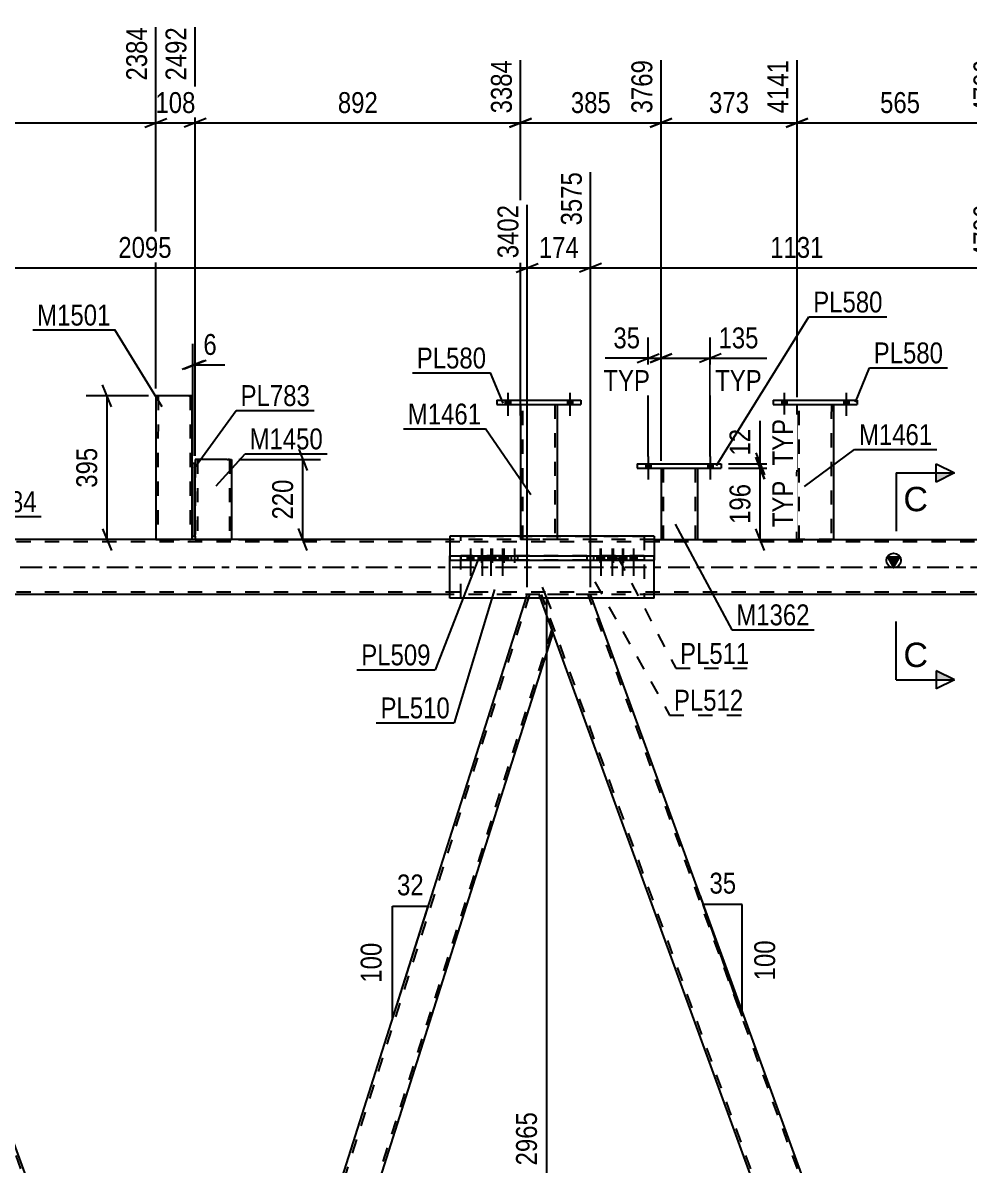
# Model space of a CAD drawing. Header units: millimetres. Extents: x 0 to 841, y 0 to 594.
# Drawn here: x 208.6 to 338.3, y 277 to 433.6 of the extents above; entities that cross this region are included whole.
import ezdxf

# ---------------------------------------------------------------- set-up
doc = ezdxf.new("R2010")
doc.units = ezdxf.units.MM
doc.linetypes.add('DXK_LINE_DOT2', pattern=[3.9198, 1.9599, -1.9599])
doc.linetypes.add('DXK_LINE_DOT3', pattern=[5.9187, 2.979, -0.9799, 0.9799, -0.9799])
doc.styles.add('Arial', font='arial.ttf', dxfattribs={"height": 0.2})
doc.styles.add('Arial Narrow', font='ARIALN.TTF', dxfattribs={"height": 0.2})

# ---------------------------------------------------------------- blocks, each defined once
blk = doc.blocks.new('Part-570386953-3710 - 3692')
at = {"color": 2, "linetype": 'Continuous'}
for p, q in [((231.88, 363.29), (231.88, 373.29)), ((231.88, 373.29), (232.18, 373.29)), ((232.18, 363.29), (232.18, 373.29)), ((231.88, 363.29), (232.18, 363.29))]:
    blk.add_line(p, q, dxfattribs=at)
blk = doc.blocks.new('Bolt-570386953-3694 - 3692')
at = {"linetype": 'Continuous'}
for points in [[(312.57, 381.31), (313.27, 381.31), (313.27, 381.91), (312.57, 381.91)], [(312.57, 381.31), (313.27, 381.31), (313.27, 381.91), (312.57, 381.91)], [(321.07, 381.31), (321.77, 381.31), (321.77, 381.91), (321.07, 381.91)], [(321.07, 381.31), (321.77, 381.31), (321.77, 381.91), (321.07, 381.91)]]:
    blk.add_hatch(color=1, dxfattribs=at).paths.add_polyline_path(points)
at = {"color": 1, "linetype": 'Continuous'}
for p, q in [((312.92, 382.91), (312.92, 379.76)), ((312.92, 382.91), (312.92, 379.76)), ((321.42, 382.91), (321.42, 379.76)), ((321.42, 382.91), (321.42, 379.76)), ((312.57, 381.91), (312.57, 381.31)), ((312.57, 381.91), (312.57, 381.31)), ((313.27, 381.91), (313.27, 381.31)), ((313.27, 381.91), (313.27, 381.31)), ((321.07, 381.91), (321.07, 381.31)), ((321.07, 381.91), (321.07, 381.31)), ((321.77, 381.91), (321.77, 381.31)), ((321.77, 381.91), (321.77, 381.31))]:
    blk.add_line(p, q, dxfattribs=at)
blk = doc.blocks.new('Part-570386953-3736 - 3692')
at = {"color": 2, "linetype": 'Continuous'}
for p, q in [((273.54, 381.93), (273.54, 381.33)), ((273.54, 381.93), (285.04, 381.92)), ((273.54, 381.33), (285.04, 381.32)), ((285.04, 381.92), (285.04, 381.32))]:
    blk.add_line(p, q, dxfattribs=at)
blk = doc.blocks.new('Bolt-570386953-3737 - 3692')
at = {"linetype": 'Continuous'}
for points in [[(274.69, 381.32), (275.39, 381.32), (275.39, 381.92), (274.69, 381.92)], [(274.69, 381.32), (275.39, 381.32), (275.39, 381.92), (274.69, 381.92)], [(283.19, 381.32), (283.89, 381.32), (283.89, 381.92), (283.19, 381.92)], [(283.19, 381.32), (283.89, 381.32), (283.89, 381.92), (283.19, 381.92)]]:
    blk.add_hatch(color=1, dxfattribs=at).paths.add_polyline_path(points)
at = {"color": 1, "linetype": 'Continuous'}
for p, q in [((275.04, 382.92), (275.04, 379.77)), ((275.04, 382.92), (275.04, 379.77)), ((283.54, 382.92), (283.54, 379.77)), ((283.54, 382.92), (283.54, 379.77)), ((274.69, 381.92), (274.69, 381.32)), ((274.69, 381.92), (274.69, 381.32)), ((275.39, 381.92), (275.39, 381.32)), ((275.39, 381.92), (275.39, 381.32)), ((283.19, 381.92), (283.19, 381.32)), ((283.19, 381.92), (283.19, 381.32)), ((283.89, 381.92), (283.89, 381.32)), ((283.89, 381.92), (283.89, 381.32))]:
    blk.add_line(p, q, dxfattribs=at)
blk = doc.blocks.new('Part-570386953-3873 - 3692')
at = {"color": 2, "linetype": 'Continuous'}
for p, q in [((232.18, 211.8), (277.53, 354.79)), ((235.92, 207.05), (281.26, 350.03))]:
    blk.add_line(p, q, dxfattribs=at)
at = {"color": 7, "linetype": 'DXK_LINE_DOT2'}
for p, q in [((278, 355.29), (232.35, 211.34)), ((277.53, 354.79), (277.68, 355.29)), ((279.35, 355.29), (277.68, 355.29)), ((281.26, 350.03), (279.35, 355.29)), ((235.45, 206.54), (281.1, 350.5)), ((234.1, 206.54), (232.18, 211.8)), ((235.76, 206.54), (235.92, 207.05)), ((235.76, 206.54), (234.1, 206.54))]:
    blk.add_line(p, q, dxfattribs=at)
blk = doc.blocks.new('Part-570386953-3742 - 3692')
at = {"color": 2, "linetype": 'Continuous'}
for p, q in [((314.66, 362.79), (314.67, 381.31)), ((319.67, 381.31), (319.66, 362.79))]:
    blk.add_line(p, q, dxfattribs=at)
at = {"color": 7, "linetype": 'DXK_LINE_DOT2'}
for p, q in [((314.67, 381.31), (319.67, 381.31)), ((314.96, 362.79), (314.97, 381.31)), ((319.37, 381.31), (319.36, 362.79)), ((319.66, 362.79), (314.66, 362.79))]:
    blk.add_line(p, q, dxfattribs=at)
blk = doc.blocks.new('Part-570386953-3763 - 3692')
at = {"color": 2, "linetype": 'Continuous'}
for p, q in [((295.1, 363.29), (267.08, 363.29)), ((267.08, 363.29), (267.08, 360.59)), ((295.1, 363.29), (295.1, 360.59)), ((267.08, 354.79), (267.08, 359.99)), ((295.1, 354.79), (295.1, 359.99)), ((295.1, 354.79), (267.08, 354.79))]:
    blk.add_line(p, q, dxfattribs=at)
at = {"color": 7, "linetype": 'DXK_LINE_DOT2'}
for p, q in [((267.08, 359.99), (267.08, 360.59)), ((295.1, 359.99), (295.1, 360.59))]:
    blk.add_line(p, q, dxfattribs=at)
blk = doc.blocks.new('Part-570386953-3768 - 3692')
at = {"color": 2, "linetype": 'Continuous'}
for p, q in [((276.79, 381.32), (276.78, 363.29)), ((281.79, 381.32), (281.78, 363.29))]:
    blk.add_line(p, q, dxfattribs=at)
at = {"color": 7, "linetype": 'DXK_LINE_DOT2'}
for p, q in [((276.79, 381.32), (281.79, 381.32)), ((277.08, 362.79), (277.09, 381.32)), ((281.49, 381.32), (281.48, 362.79)), ((276.78, 363.29), (276.78, 362.79)), ((281.78, 362.79), (276.78, 362.79)), ((281.78, 363.29), (281.78, 362.79))]:
    blk.add_line(p, q, dxfattribs=at)
blk = doc.blocks.new('Part-570386953-3783 - 3692')
at = {"color": 7, "linetype": 'DXK_LINE_DOT2'}
for p, q in [((179.96, 355.29), (172.93, 355.29)), ((173.11, 354.79), (172.93, 355.29)), ((227.39, 206.54), (173.25, 355.29)), ((233.78, 206.54), (179.64, 355.29)), ((180.14, 354.79), (179.96, 355.29)), ((227.07, 206.54), (226.89, 207.05)), ((234.1, 206.54), (233.91, 207.05)), ((234.1, 206.54), (227.07, 206.54))]:
    blk.add_line(p, q, dxfattribs=at)
at = {"color": 2, "linetype": 'Continuous'}
for p, q in [((226.89, 207.05), (173.11, 354.79)), ((233.91, 207.05), (180.14, 354.79))]:
    blk.add_line(p, q, dxfattribs=at)
blk = doc.blocks.new('Part-570386953-3793 - 3692')
at = {"color": 2, "linetype": 'Continuous'}
for p, q in [((311.42, 381.91), (311.42, 381.31)), ((311.42, 381.91), (322.92, 381.91)), ((311.42, 381.31), (322.92, 381.31)), ((322.92, 381.91), (322.92, 381.31))]:
    blk.add_line(p, q, dxfattribs=at)
blk = doc.blocks.new('Part-570386953-3798 - 3692')
at = {"linetype": 'Continuous'}
blk.add_hatch(color=2, dxfattribs=at).paths.add_polyline_path([(327.91, 359.04), (327.11, 360.44), (328.71, 360.44)])
at = {"color": 7, "linetype": 'DXK_LINE_DOT2'}
for p, q in [((342.91, 362.49), (107.6, 362.49)), ((295.1, 362.79), (267.08, 362.79)), ((342.91, 355.59), (107.6, 355.59)), ((295.1, 355.29), (267.08, 355.29))]:
    blk.add_line(p, q, dxfattribs=at)
at = {"color": 2, "linetype": 'Continuous'}
for p, q in [((267.08, 362.79), (189.5, 362.79)), ((295.1, 362.79), (342.91, 362.79)), ((327.91, 359.04), (327.11, 360.44)), ((327.11, 360.44), (328.71, 360.44)), ((328.71, 360.44), (327.91, 359.04)), ((267.08, 355.29), (189.5, 355.29)), ((342.91, 355.29), (295.1, 355.29))]:
    blk.add_line(p, q, dxfattribs=at)
at = {"color": 7, "linetype": 'DXK_LINE_DOT3'}
blk.add_line((107.6, 359.04), (342.91, 359.04), dxfattribs=at)
at = {"color": 2, "linetype": 'Continuous'}
blk.add_circle((327.91, 359.94), 1, dxfattribs=at)
blk = doc.blocks.new('Part-570386953-3848 - 3692')
at = {"color": 7, "linetype": 'DXK_LINE_DOT2'}
for p, q in [((286.37, 355.29), (279.35, 355.29)), ((279.53, 354.79), (279.35, 355.29)), ((333.81, 206.54), (279.67, 355.29)), ((340.19, 206.54), (286.05, 355.29)), ((286.56, 354.79), (286.37, 355.29)), ((333.49, 206.54), (333.3, 207.05)), ((340.51, 206.54), (340.33, 207.05)), ((340.51, 206.54), (333.49, 206.54))]:
    blk.add_line(p, q, dxfattribs=at)
at = {"color": 2, "linetype": 'Continuous'}
for p, q in [((333.3, 207.05), (279.53, 354.79)), ((340.33, 207.05), (286.56, 354.79))]:
    blk.add_line(p, q, dxfattribs=at)
blk = doc.blocks.new('Part-570386953-3932 - 3692')
at = {"color": 2, "linetype": 'Continuous'}
for p, q in [((296.03, 372.59), (296.03, 362.8)), ((301.03, 372.59), (301.03, 362.8)), ((296.03, 362.8), (300.99, 362.8)), ((301.03, 362.8), (300.99, 362.8))]:
    blk.add_line(p, q, dxfattribs=at)
at = {"color": 7, "linetype": 'DXK_LINE_DOT2'}
for p, q in [((296.03, 372.59), (301.03, 372.59)), ((296.33, 372.59), (296.33, 362.8)), ((300.73, 372.59), (300.73, 362.8)), ((300.64, 362.8), (300.66, 362.8)), ((300.66, 362.8), (300.71, 362.8)), ((300.71, 362.8), (300.73, 362.8))]:
    blk.add_line(p, q, dxfattribs=at)
blk = doc.blocks.new('Part-570386953-3803 - 3692')
at = {"color": 2, "linetype": 'Continuous'}
for p, q in [((267.08, 360.59), (295.1, 360.59)), ((267.08, 360.59), (267.08, 359.99)), ((273.05, 359.99), (273.05, 360.59)), ((288.76, 360.59), (288.76, 359.99)), ((295.1, 360.59), (295.1, 359.99)), ((267.08, 359.99), (295.1, 359.99))]:
    blk.add_line(p, q, dxfattribs=at)
blk = doc.blocks.new('Part-570386953-3833 - 3692')
at = {"color": 7, "linetype": 'DXK_LINE_DOT2'}
for p, q in [((293.7, 360.59), (268.58, 360.59)), ((268.58, 360.59), (268.58, 359.99)), ((275.06, 360.59), (275.06, 359.99)), ((286.83, 359.99), (286.83, 360.59)), ((293.7, 360.59), (293.7, 359.99)), ((293.7, 359.99), (268.58, 359.99))]:
    blk.add_line(p, q, dxfattribs=at)
blk = doc.blocks.new('Part-570386953-3878 - 3692')
at = {"color": 2, "linetype": 'Continuous'}
for p, q in [((226.79, 382.52), (226.78, 362.79)), ((231.19, 382.52), (226.79, 382.52)), ((231.79, 382.52), (231.19, 382.52)), ((231.78, 362.79), (231.79, 382.52)), ((226.78, 362.79), (230.05, 362.79))]:
    blk.add_line(p, q, dxfattribs=at)
at = {"color": 7, "linetype": 'DXK_LINE_DOT2'}
for p, q in [((227.09, 382.52), (227.08, 362.79)), ((231.3, 382.52), (231.4, 382.52)), ((231.4, 382.52), (231.42, 382.52)), ((231.42, 382.52), (231.46, 382.52)), ((231.46, 382.52), (231.49, 382.52)), ((231.49, 382.52), (231.48, 362.79)), ((231.48, 362.79), (230.05, 362.79)), ((231.78, 362.79), (231.18, 362.79)), ((231.45, 362.79), (231.48, 362.79)), ((231.78, 362.79), (231.78, 362.79)), ((231.78, 362.79), (231.78, 362.79))]:
    blk.add_line(p, q, dxfattribs=at)
blk = doc.blocks.new('Part-570386953-3883 - 3692')
at = {"color": 2, "linetype": 'Continuous'}
for p, q in [((232.18, 373.79), (232.18, 373.29)), ((236.58, 373.79), (232.18, 373.79)), ((236.58, 373.79), (237.18, 373.79)), ((237.18, 373.79), (237.18, 362.8)), ((232.18, 363.29), (232.18, 362.8)), ((232.18, 362.8), (237.14, 362.8)), ((237.18, 362.8), (237.14, 362.8))]:
    blk.add_line(p, q, dxfattribs=at)
at = {"color": 7, "linetype": 'DXK_LINE_DOT2'}
for p, q in [((232.18, 373.29), (232.18, 363.29)), ((232.48, 373.79), (232.48, 362.8)), ((236.86, 373.79), (236.7, 373.79)), ((236.88, 373.79), (236.86, 373.79)), ((236.88, 373.79), (236.88, 362.8)), ((236.86, 362.8), (236.88, 362.8))]:
    blk.add_line(p, q, dxfattribs=at)
blk = doc.blocks.new('Part-570386953-3917 - 3692')
at = {"color": 7, "linetype": 'DXK_LINE_DOT2'}
for p, q in [((268.58, 354.79), (268.58, 363.29)), ((268.58, 363.29), (293.7, 363.29)), ((293.7, 363.29), (293.7, 354.79)), ((286.56, 354.79), (277.53, 354.79))]:
    blk.add_line(p, q, dxfattribs=at)
at = {"color": 2, "linetype": 'Continuous'}
for p, q in [((277.53, 354.79), (268.58, 354.79)), ((293.7, 354.79), (286.56, 354.79))]:
    blk.add_line(p, q, dxfattribs=at)
blk = doc.blocks.new('Part-570386953-3937 - 3692')
at = {"color": 2, "linetype": 'Continuous'}
for p, q in [((292.78, 373.19), (292.78, 372.59)), ((292.78, 373.19), (304.28, 373.19)), ((304.28, 373.19), (304.28, 372.59)), ((292.78, 372.59), (304.28, 372.59))]:
    blk.add_line(p, q, dxfattribs=at)
blk = doc.blocks.new('Bolt-570386953-3941 - 3692')
at = {"color": 1, "linetype": 'DXK_LINE_DOT2'}
for p, q in [((285.86, 360.59), (285.86, 359.99)), ((286.31, 361.59), (286.31, 357.84)), ((286.76, 360.59), (286.76, 359.99)), ((287.24, 360.59), (287.24, 359.99)), ((287.69, 361.59), (287.69, 357.84)), ((288.14, 360.59), (288.14, 359.99)), ((289.02, 360.59), (289.02, 359.99)), ((289.47, 361.59), (289.47, 357.84)), ((289.92, 360.59), (289.92, 359.99)), ((290.4, 360.59), (290.4, 359.99)), ((290.85, 361.59), (290.85, 357.84)), ((291.3, 360.59), (291.3, 359.99))]:
    blk.add_line(p, q, dxfattribs=at)
blk = doc.blocks.new('Bolt-570386953-3942 - 3692')
at = {"linetype": 'Continuous'}
for points in [[(293.93, 372.59), (294.63, 372.59), (294.63, 373.19), (293.93, 373.19)], [(293.93, 372.59), (294.63, 372.59), (294.63, 373.19), (293.93, 373.19)], [(302.43, 372.59), (303.13, 372.59), (303.13, 373.19), (302.43, 373.19)], [(302.43, 372.59), (303.13, 372.59), (303.13, 373.19), (302.43, 373.19)]]:
    blk.add_hatch(color=1, dxfattribs=at).paths.add_polyline_path(points)
at = {"color": 1, "linetype": 'Continuous'}
for p, q in [((293.93, 373.19), (293.93, 372.59)), ((293.93, 373.19), (293.93, 372.59)), ((294.28, 374.19), (294.28, 371.04)), ((294.28, 374.19), (294.28, 371.04)), ((294.63, 373.19), (294.63, 372.59)), ((294.63, 373.19), (294.63, 372.59)), ((302.43, 373.19), (302.43, 372.59)), ((302.43, 373.19), (302.43, 372.59)), ((302.78, 374.19), (302.78, 371.04)), ((302.78, 374.19), (302.78, 371.04)), ((303.13, 373.19), (303.13, 372.59)), ((303.13, 373.19), (303.13, 372.59))]:
    blk.add_line(p, q, dxfattribs=at)
blk = doc.blocks.new('Bolt-570386953-3945 - 3692')
at = {"linetype": 'Continuous'}
for points in [[(270.35, 360.59), (269.45, 360.59), (269.45, 359.99), (270.35, 359.99)], [(271.95, 360.59), (271.05, 360.59), (271.05, 359.99), (271.95, 359.99)], [(273.16, 360.59), (272.26, 360.59), (272.26, 359.99), (273.16, 359.99)], [(274.76, 360.59), (273.86, 360.59), (273.86, 359.99), (274.76, 359.99)]]:
    blk.add_hatch(color=1, dxfattribs=at).paths.add_polyline_path(points)
at = {"color": 1, "linetype": 'Continuous'}
for p, q in [((269.45, 360.59), (269.45, 359.99)), ((269.9, 361.59), (269.9, 357.84)), ((270.35, 360.59), (270.35, 359.99)), ((271.05, 360.59), (271.05, 359.99)), ((271.5, 361.59), (271.5, 357.84)), ((271.95, 360.59), (271.95, 359.99)), ((272.26, 360.59), (272.26, 359.99)), ((272.71, 361.59), (272.71, 357.84)), ((273.16, 360.59), (273.16, 359.99)), ((273.86, 360.59), (273.86, 359.99)), ((274.31, 361.59), (274.31, 357.84)), ((274.76, 360.59), (274.76, 359.99))]:
    blk.add_line(p, q, dxfattribs=at)
blk = doc.blocks.new('Bolt-570386953-3946 - 3692')
at = {"linetype": 'Continuous'}
for points in [[(288.24, 360.59), (287.34, 360.59), (287.34, 359.99), (288.24, 359.99)], [(289.77, 360.59), (288.87, 360.59), (288.87, 359.99), (289.77, 359.99)], [(291.18, 360.59), (290.28, 360.59), (290.28, 359.99), (291.18, 359.99)], [(292.71, 360.59), (291.81, 360.59), (291.81, 359.99), (292.71, 359.99)]]:
    blk.add_hatch(color=1, dxfattribs=at).paths.add_polyline_path(points)
at = {"color": 1, "linetype": 'Continuous'}
for p, q in [((287.34, 360.59), (287.34, 359.99)), ((287.79, 361.59), (287.79, 357.84)), ((288.24, 360.59), (288.24, 359.99)), ((288.87, 360.59), (288.87, 359.99)), ((289.32, 361.59), (289.32, 357.84)), ((289.77, 360.59), (289.77, 359.99)), ((290.28, 360.59), (290.28, 359.99)), ((290.73, 361.59), (290.73, 357.84)), ((291.18, 360.59), (291.18, 359.99)), ((291.81, 360.59), (291.81, 359.99)), ((292.26, 361.59), (292.26, 357.84)), ((292.71, 360.59), (292.71, 359.99))]:
    blk.add_line(p, q, dxfattribs=at)
blk = doc.blocks.new('Bolt-570386953-3949 - 3692')
at = {"color": 1, "linetype": 'DXK_LINE_DOT2'}
for p, q in [((270.98, 360.59), (270.98, 359.99)), ((271.43, 361.59), (271.43, 357.84)), ((271.88, 360.59), (271.88, 359.99)), ((272.44, 360.59), (272.44, 359.99)), ((272.89, 361.59), (272.89, 357.84)), ((273.34, 360.59), (273.34, 359.99)), ((274.03, 360.59), (274.03, 359.99)), ((274.48, 361.59), (274.48, 357.84)), ((274.93, 360.59), (274.93, 359.99)), ((275.48, 360.59), (275.48, 359.99)), ((275.93, 361.59), (275.93, 357.84)), ((276.38, 360.59), (276.38, 359.99))]:
    blk.add_line(p, q, dxfattribs=at)
blk = doc.blocks.new('StraightDimension-570386953-36211 - 3692')
at = {"color": 7, "linetype": 'Continuous'}
for p, q in [((280.97, 353.29), (279.77, 356.29)), ((280.09, 354.79), (277.52, 354.79)), ((280.37, 206.54), (280.37, 354.79)), ((279.77, 208.04), (280.97, 205.04)), ((274.47, 206.54), (282.77, 206.54))]:
    blk.add_line(p, q, dxfattribs=at)
at = {"color": 0}
blk.add_wipeout([(279.62, 284.92), (275.42, 284.92), (275.42, 276.41), (279.62, 276.41)], dxfattribs=at)
at = {"color": 3, "style": 'Arial Narrow'}
blk.add_text('2965', height=2.863, rotation=90.0002, dxfattribs=at).set_placement((279.02, 277.01))
blk = doc.blocks.new('StraightDimension-570386953-37019 - 3692')
at = {"color": 7, "linetype": 'Continuous'}
for p, q in [((246.35, 375.29), (247.55, 372.29)), ((238.18, 373.79), (249.35, 373.79)), ((246.95, 362.8), (246.95, 373.79)), ((247.55, 361.3), (246.35, 364.3)), ((238.14, 362.8), (249.35, 362.8))]:
    blk.add_line(p, q, dxfattribs=at)
at = {"color": 0}
blk.add_wipeout([(246.2, 371.64), (242, 371.64), (242, 364.95), (246.2, 364.95)], dxfattribs=at)
at = {"color": 3, "style": 'Arial Narrow'}
blk.add_text('220', height=2.863, rotation=90.0002, dxfattribs=at).set_placement((245.6, 365.55))
blk = doc.blocks.new('StraightDimension-570386953-7707 - 3692')
at = {"color": 7, "linetype": 'Continuous'}
for p, q in [((286.37, 356.29), (286.37, 413.19)), ((342.91, 363.79), (342.91, 408.69)), ((287.87, 400.67), (284.87, 399.47)), ((286.37, 400.07), (342.91, 400.07)), ((341.41, 399.47), (344.41, 400.67))]:
    blk.add_line(p, q, dxfattribs=at)
at = {"color": 0, "linetype": 'Continuous'}
blk.add_wipeout([(342.31, 409.29), (338.11, 409.29), (338.11, 400.77), (342.31, 400.77)], dxfattribs=at)
at = {"color": 0}
blk.add_wipeout([(318.9, 400.82), (318.9, 405.02), (310.39, 405.02), (310.39, 400.82)], dxfattribs=at)
at = {"color": 3, "linetype": 'Continuous', "style": 'Arial Narrow'}
blk.add_text('4706', height=2.863, rotation=90.0002, dxfattribs=at).set_placement((341.71, 401.37))
at = {"color": 3, "style": 'Arial Narrow'}
blk.add_text('1131', height=2.863, dxfattribs=at).set_placement((310.99, 401.42))
blk = doc.blocks.new('StraightDimension-570386953-36779 - 3692')
at = {"color": 7, "linetype": 'Continuous'}
for p, q in [((309.03, 374.09), (310.23, 371.09)), ((305.28, 372.59), (312.03, 372.59)), ((309.63, 362.79), (309.63, 372.59)), ((310.23, 361.29), (309.03, 364.29)), ((302.03, 362.79), (312.03, 362.79))]:
    blk.add_line(p, q, dxfattribs=at)
at = {"color": 0, "linetype": 'Continuous'}
blk.add_wipeout([(314.73, 371.49), (310.53, 371.49), (310.53, 363.9), (314.73, 363.9)], dxfattribs=at)
at = {"color": 0}
blk.add_wipeout([(308.88, 371.03), (304.68, 371.03), (304.68, 364.35), (308.88, 364.35)], dxfattribs=at)
at = {"color": 3, "style": 'Arial Narrow'}
blk.add_text('196', height=2.863, rotation=90.0002, dxfattribs=at).set_placement((308.28, 364.95))
at = {"color": 3, "linetype": 'Continuous', "style": 'Arial Narrow'}
blk.add_text('TYP', height=2.863, rotation=90.0002, dxfattribs=at).set_placement((314.13, 364.5))
blk = doc.blocks.new('StraightDimension-570386953-7346 - 3692')
at = {"color": 7, "linetype": 'Continuous'}
for p, q in [((296.03, 373.59), (296.03, 428.54)), ((314.67, 382.31), (314.67, 428.54)), ((297.53, 420.53), (294.53, 419.33)), ((296.03, 419.93), (314.67, 419.93)), ((313.17, 419.33), (316.17, 420.53))]:
    blk.add_line(p, q, dxfattribs=at)
at = {"color": 0, "linetype": 'Continuous'}
blk.add_wipeout([(314.07, 429.14), (309.87, 429.14), (309.87, 420.63), (314.07, 420.63)], dxfattribs=at)
at = {"color": 0}
blk.add_wipeout([(308.7, 420.68), (308.7, 424.88), (302.01, 424.88), (302.01, 420.68)], dxfattribs=at)
at = {"color": 3, "linetype": 'Continuous', "style": 'Arial Narrow'}
blk.add_text('4141', height=2.863, rotation=90.0002, dxfattribs=at).set_placement((313.47, 421.23))
at = {"color": 3, "style": 'Arial Narrow'}
blk.add_text('373', height=2.863, dxfattribs=at).set_placement((302.61, 421.28))
blk = doc.blocks.new('StraightDimension-570386953-4737 - 3692')
at = {"color": 7, "linetype": 'Continuous'}
for p, q in [((231.88, 374.29), (231.88, 389.62)), ((232.18, 374.29), (232.18, 389.62)), ((230.38, 386.17), (233.38, 387.37)), ((233.68, 387.37), (230.68, 386.17)), ((231.88, 386.77), (232.18, 386.77))]:
    blk.add_line(p, q, dxfattribs=at)
at = {"color": 0}
blk.add_wipeout([(235.73, 387.52), (235.73, 391.72), (232.71, 391.72), (232.71, 387.52)], dxfattribs=at)
at = {"color": 7, "linetype": 'Continuous'}
blk.add_line((232.18, 386.77), (236.26, 386.77), dxfattribs=at)
blk.add_line((232.18, 386.77), (236.26, 386.77), dxfattribs=at)
at = {"color": 3, "style": 'Arial Narrow'}
blk.add_text('6', height=2.86, dxfattribs=at).set_placement((233.31, 388.12))
blk = doc.blocks.new('StraightDimension-570386953-7345 - 3692')
at = {"color": 7, "linetype": 'Continuous'}
for p, q in [((314.67, 382.31), (314.67, 428.54)), ((342.91, 363.79), (342.91, 428.54)), ((316.17, 420.53), (313.17, 419.33)), ((314.67, 419.93), (342.91, 419.93)), ((341.41, 419.33), (344.41, 420.53))]:
    blk.add_line(p, q, dxfattribs=at)
at = {"color": 0, "linetype": 'Continuous'}
blk.add_wipeout([(342.31, 429.14), (338.11, 429.14), (338.11, 420.63), (342.31, 420.63)], dxfattribs=at)
at = {"color": 0}
blk.add_wipeout([(332.13, 420.68), (332.13, 424.88), (325.45, 424.88), (325.45, 420.68)], dxfattribs=at)
at = {"color": 3, "linetype": 'Continuous', "style": 'Arial Narrow'}
blk.add_text('4706', height=2.863, rotation=90.0002, dxfattribs=at).set_placement((341.71, 421.23))
at = {"color": 3, "style": 'Arial Narrow'}
blk.add_text('565', height=2.863, dxfattribs=at).set_placement((326.05, 421.28))
blk = doc.blocks.new('StraightDimension-570386953-7347 - 3692')
at = {"color": 7, "linetype": 'Continuous'}
for p, q in [((276.78, 379.8), (276.78, 428.54)), ((296.03, 373.59), (296.03, 428.54)), ((278.28, 420.53), (275.28, 419.33)), ((276.78, 419.93), (296.03, 419.93)), ((294.53, 419.33), (297.53, 420.53))]:
    blk.add_line(p, q, dxfattribs=at)
at = {"color": 0, "linetype": 'Continuous'}
blk.add_wipeout([(295.43, 429.14), (291.23, 429.14), (291.23, 420.63), (295.43, 420.63)], dxfattribs=at)
at = {"color": 0}
blk.add_wipeout([(289.75, 420.68), (289.75, 424.88), (283.07, 424.88), (283.07, 420.68)], dxfattribs=at)
at = {"color": 3, "linetype": 'Continuous', "style": 'Arial Narrow'}
blk.add_text('3769', height=2.863, rotation=90.0002, dxfattribs=at).set_placement((294.83, 421.23))
at = {"color": 3, "style": 'Arial Narrow'}
blk.add_text('385', height=2.863, dxfattribs=at).set_placement((283.67, 421.28))
blk = doc.blocks.new('StraightDimension-570386953-7348 - 3692')
at = {"color": 7, "linetype": 'Continuous'}
for p, q in [((232.18, 374.79), (232.18, 433.04)), ((276.78, 379.8), (276.78, 428.54)), ((233.68, 420.53), (230.68, 419.33)), ((232.18, 419.93), (276.78, 419.93)), ((275.28, 419.33), (278.28, 420.53))]:
    blk.add_line(p, q, dxfattribs=at)
at = {"color": 0, "linetype": 'Continuous'}
blk.add_wipeout([(276.18, 429.14), (271.98, 429.14), (271.98, 420.63), (276.18, 420.63)], dxfattribs=at)
at = {"color": 0}
blk.add_wipeout([(257.83, 420.68), (257.83, 424.88), (251.14, 424.88), (251.14, 420.68)], dxfattribs=at)
at = {"color": 3, "linetype": 'Continuous', "style": 'Arial Narrow'}
blk.add_text('3384', height=2.863, rotation=90.0002, dxfattribs=at).set_placement((275.58, 421.23))
at = {"color": 3, "style": 'Arial Narrow'}
blk.add_text('892', height=2.863, dxfattribs=at).set_placement((251.74, 421.28))
blk = doc.blocks.new('StraightDimension-570386953-7349 - 3692')
at = {"color": 7, "linetype": 'Continuous'}
for p, q in [((226.79, 383.52), (226.79, 433.04)), ((232.18, 374.79), (232.18, 433.04)), ((225.29, 419.33), (228.29, 420.53)), ((226.79, 419.93), (232.18, 419.93)), ((233.68, 420.53), (230.68, 419.33))]:
    blk.add_line(p, q, dxfattribs=at)
at = {"color": 0}
blk.add_wipeout([(232.83, 420.68), (232.83, 424.88), (226.14, 424.88), (226.14, 420.68)], dxfattribs=at)
at = {"color": 3, "style": 'Arial Narrow'}
blk.add_text('108', height=2.863, dxfattribs=at).set_placement((226.74, 421.28))
at = {"color": 0, "linetype": 'Continuous'}
blk.add_wipeout([(231.58, 433.64), (227.38, 433.64), (227.38, 425.13), (231.58, 425.13)], dxfattribs=at)
at = {"color": 3, "linetype": 'Continuous', "style": 'Arial Narrow'}
blk.add_text('2492', height=2.863, rotation=90.0002, dxfattribs=at).set_placement((230.98, 425.73))
blk = doc.blocks.new('StraightDimension-570386953-7350 - 3692')
at = {"color": 7, "linetype": 'Continuous'}
for p, q in [((176.79, 383.52), (176.79, 433.04)), ((226.79, 383.52), (226.79, 433.04)), ((178.29, 420.53), (175.29, 419.33)), ((176.79, 419.93), (226.79, 419.93)), ((225.29, 419.33), (228.29, 420.53))]:
    blk.add_line(p, q, dxfattribs=at)
at = {"color": 0, "linetype": 'Continuous'}
blk.add_wipeout([(226.19, 433.64), (221.99, 433.64), (221.99, 425.13), (226.19, 425.13)], dxfattribs=at)
at = {"color": 0}
blk.add_wipeout([(206.04, 420.68), (206.04, 424.88), (197.53, 424.88), (197.53, 420.68)], dxfattribs=at)
at = {"color": 3, "linetype": 'Continuous', "style": 'Arial Narrow'}
blk.add_text('2384', height=2.863, rotation=90.0002, dxfattribs=at).set_placement((225.59, 425.73))
at = {"color": 3, "style": 'Arial Narrow'}
blk.add_text('1000', height=2.863, dxfattribs=at).set_placement((198.13, 421.28))
blk = doc.blocks.new('StraightDimension-570386953-7708 - 3692')
at = {"color": 7, "linetype": 'Continuous'}
for p, q in [((286.37, 356.29), (286.37, 413.19)), ((277.68, 356.29), (277.68, 408.69)), ((276.18, 399.47), (279.18, 400.67)), ((277.68, 400.07), (286.37, 400.07)), ((287.87, 400.67), (284.87, 399.47))]:
    blk.add_line(p, q, dxfattribs=at)
at = {"color": 0}
blk.add_wipeout([(285.37, 400.82), (285.37, 405.02), (278.69, 405.02), (278.69, 400.82)], dxfattribs=at)
at = {"color": 3, "style": 'Arial Narrow'}
blk.add_text('174', height=2.863, dxfattribs=at).set_placement((279.29, 401.42))
at = {"color": 0, "linetype": 'Continuous'}
blk.add_wipeout([(285.77, 413.79), (281.57, 413.79), (281.57, 405.27), (285.77, 405.27)], dxfattribs=at)
at = {"color": 3, "linetype": 'Continuous', "style": 'Arial Narrow'}
blk.add_text('3575', height=2.863, rotation=90.0002, dxfattribs=at).set_placement((285.17, 405.87))
blk = doc.blocks.new('StraightDimension-570386953-7709 - 3692')
at = {"color": 7, "linetype": 'Continuous'}
for p, q in [((172.93, 356.29), (172.93, 408.69)), ((277.68, 356.29), (277.68, 408.69)), ((174.43, 400.67), (171.43, 399.47)), ((172.93, 400.07), (277.68, 400.07)), ((276.18, 399.47), (279.18, 400.67))]:
    blk.add_line(p, q, dxfattribs=at)
at = {"color": 0, "linetype": 'Continuous'}
blk.add_wipeout([(277.08, 409.29), (272.88, 409.29), (272.88, 400.77), (277.08, 400.77)], dxfattribs=at)
at = {"color": 0}
blk.add_wipeout([(229.56, 400.82), (229.56, 405.02), (221.05, 405.02), (221.05, 400.82)], dxfattribs=at)
at = {"color": 3, "linetype": 'Continuous', "style": 'Arial Narrow'}
blk.add_text('3402', height=2.863, rotation=90.0002, dxfattribs=at).set_placement((276.48, 401.37))
at = {"color": 3, "style": 'Arial Narrow'}
blk.add_text('2095', height=2.863, dxfattribs=at).set_placement((221.65, 401.42))
blk = doc.blocks.new('AngleDimension-570386953-26839 - 3692')
at = {"color": 7, "linetype": 'Continuous'}
for p, q in [((259.23, 312.53), (264.12, 312.53)), ((259.23, 297.08), (264.12, 312.53)), ((259.23, 297.08), (259.23, 312.53)), ((264.12, 312.53), (264.12, 312.53))]:
    blk.add_line(p, q, dxfattribs=at)
at = {"color": 0}
for points in [[(264.1, 313.43), (264.1, 317.63), (259.25, 317.63), (259.25, 313.43)], [(258.33, 308.15), (254.13, 308.15), (254.13, 301.46), (258.33, 301.46)]]:
    blk.add_wipeout(points, dxfattribs=at)
at = {"color": 3, "style": 'Arial Narrow'}
blk.add_text('32', height=2.863, dxfattribs=at).set_placement((259.85, 314.03))
blk.add_text('100', height=2.863, rotation=90.0002, dxfattribs=at).set_placement((257.73, 302.06))
blk = doc.blocks.new('AngleDimension-570386953-26853 - 3692')
at = {"color": 7, "linetype": 'Continuous'}
for p, q in [((301.4, 313.98), (301.82, 312.77)), ((307.17, 312.77), (301.82, 312.77)), ((307.17, 297.47), (301.82, 312.77)), ((307.17, 297.47), (307.17, 312.77))]:
    blk.add_line(p, q, dxfattribs=at)
at = {"color": 0}
blk.add_wipeout([(312.27, 308.46), (308.07, 308.46), (308.07, 301.78), (312.27, 301.78)], dxfattribs=at)
at = {"color": 3, "style": 'Arial Narrow'}
blk.add_text('100', height=2.863, rotation=90.0002, dxfattribs=at).set_placement((311.67, 302.38))
at = {"color": 0}
blk.add_wipeout([(306.93, 313.67), (306.93, 317.87), (302.07, 317.87), (302.07, 313.67)], dxfattribs=at)
at = {"color": 3, "style": 'Arial Narrow'}
blk.add_text('35', height=2.863, dxfattribs=at).set_placement((302.67, 314.27))
blk = doc.blocks.new('StraightDimension-570386953-36757 - 3692')
at = {"color": 7, "linetype": 'Continuous'}
for p, q in [((296.03, 373.59), (296.03, 390.52)), ((302.78, 374.19), (302.78, 390.52)), ((294.53, 387.07), (297.53, 388.27)), ((296.03, 387.67), (302.78, 387.67)), ((304.28, 388.27), (301.28, 387.07))]:
    blk.add_line(p, q, dxfattribs=at)
at = {"color": 0}
blk.add_wipeout([(309.99, 388.42), (309.99, 392.62), (303.31, 392.62), (303.31, 388.42)], dxfattribs=at)
at = {"color": 0, "linetype": 'Continuous'}
blk.add_wipeout([(310.44, 382.57), (310.44, 386.77), (302.85, 386.77), (302.85, 382.57)], dxfattribs=at)
at = {"color": 7, "linetype": 'Continuous'}
blk.add_line((302.78, 387.67), (310.52, 387.67), dxfattribs=at)
blk.add_line((302.78, 387.67), (310.52, 387.67), dxfattribs=at)
at = {"color": 3, "style": 'Arial Narrow'}
blk.add_text('135', height=2.863, dxfattribs=at).set_placement((303.91, 389.02))
at = {"color": 3, "linetype": 'Continuous', "style": 'Arial Narrow'}
blk.add_text('TYP', height=2.863, dxfattribs=at).set_placement((303.45, 383.17))
blk = doc.blocks.new('StraightDimension-570386953-36758 - 3692')
at = {"color": 7, "linetype": 'Continuous'}
for p, q in [((294.28, 374.19), (294.28, 390.52)), ((296.03, 373.59), (296.03, 390.52)), ((292.78, 387.07), (295.78, 388.27)), ((294.28, 387.67), (296.03, 387.67)), ((297.53, 388.27), (294.53, 387.07))]:
    blk.add_line(p, q, dxfattribs=at)
at = {"color": 0}
blk.add_wipeout([(293.76, 388.42), (293.76, 392.62), (288.9, 392.62), (288.9, 388.42)], dxfattribs=at)
at = {"color": 0, "linetype": 'Continuous'}
blk.add_wipeout([(295.12, 382.57), (295.12, 386.77), (287.53, 386.77), (287.53, 382.57)], dxfattribs=at)
at = {"color": 7, "linetype": 'Continuous'}
blk.add_line((294.28, 387.67), (288.38, 387.67), dxfattribs=at)
blk.add_line((294.28, 387.67), (288.38, 387.67), dxfattribs=at)
at = {"color": 3, "style": 'Arial Narrow'}
blk.add_text('35', height=2.863, dxfattribs=at).set_placement((289.5, 389.02))
at = {"color": 3, "linetype": 'Continuous', "style": 'Arial Narrow'}
blk.add_text('TYP', height=2.863, dxfattribs=at).set_placement((288.13, 383.17))
blk = doc.blocks.new('StraightDimension-570386953-36778 - 3692')
at = {"color": 7, "linetype": 'Continuous'}
for p, q in [((309.03, 374.69), (310.23, 371.69)), ((305.28, 373.19), (312.03, 373.19)), ((310.23, 371.09), (309.03, 374.09)), ((309.63, 372.59), (309.63, 373.19)), ((305.28, 372.59), (312.03, 372.59))]:
    blk.add_line(p, q, dxfattribs=at)
at = {"color": 0, "linetype": 'Continuous'}
blk.add_wipeout([(314.73, 379.94), (310.53, 379.94), (310.53, 372.35), (314.73, 372.35)], dxfattribs=at)
at = {"color": 0}
blk.add_wipeout([(308.88, 378.57), (304.68, 378.57), (304.68, 373.72), (308.88, 373.72)], dxfattribs=at)
at = {"color": 7, "linetype": 'Continuous'}
blk.add_line((309.63, 373.19), (309.63, 379.1), dxfattribs=at)
blk.add_line((309.63, 373.19), (309.63, 379.1), dxfattribs=at)
at = {"color": 3, "linetype": 'Continuous', "style": 'Arial Narrow'}
blk.add_text('TYP', height=2.863, rotation=90.0002, dxfattribs=at).set_placement((314.13, 372.95))
at = {"color": 3, "style": 'Arial Narrow'}
blk.add_text('12', height=2.863, rotation=90.0002, dxfattribs=at).set_placement((308.28, 374.32))
blk = doc.blocks.new('StraightDimension-570386953-37008 - 3692')
at = {"color": 7, "linetype": 'Continuous'}
for p, q in [((220.7, 381.02), (219.5, 384.02)), ((225.79, 382.52), (217.25, 382.52)), ((220.1, 362.79), (220.1, 382.52)), ((219.5, 364.29), (220.7, 361.29)), ((225.78, 362.79), (217.25, 362.79))]:
    blk.add_line(p, q, dxfattribs=at)
at = {"color": 0}
blk.add_wipeout([(219.35, 376), (215.15, 376), (215.15, 369.31), (219.35, 369.31)], dxfattribs=at)
at = {"color": 3, "style": 'Arial Narrow'}
blk.add_text('395', height=2.863, rotation=90.0002, dxfattribs=at).set_placement((218.75, 369.91))
blk = doc.blocks.new('Mark-570386953-3706 - 3692')
at = {"color": 0}
blk.add_wipeout([(247.91, 381.11), (247.91, 384.11), (238.41, 384.11), (238.41, 381.11)], dxfattribs=at)
blk.add_wipeout([(247.91, 381.11), (247.91, 384.11), (238.41, 384.11), (238.41, 381.11)], dxfattribs=at)
at = {"color": 30, "linetype": 'Continuous'}
for p, q in [((232.09, 372.65), (237.81, 380.51)), ((237.81, 380.51), (248.51, 380.51))]:
    blk.add_line(p, q, dxfattribs=at)
at = {"color": 3, "style": 'Arial Narrow'}
blk.add_text('PL783', height=2.863, dxfattribs=at).set_placement((238.41, 381.11))
blk = doc.blocks.new('Mark-570386953-3759 - 3692')
at = {"color": 0}
blk.add_wipeout([(267.09, 338.29), (267.09, 341.29), (257.59, 341.29), (257.59, 338.29)], dxfattribs=at)
blk.add_wipeout([(267.09, 338.29), (267.09, 341.29), (257.59, 341.29), (257.59, 338.29)], dxfattribs=at)
at = {"color": 30, "linetype": 'Continuous'}
for p in [(273.21, 355.95), (256.99, 337.69)]:
    blk.add_line(p, (267.69, 337.69), dxfattribs=at)
at = {"color": 3, "style": 'Arial Narrow'}
blk.add_text('PL510', height=2.863, dxfattribs=at).set_placement((257.59, 338.29))
blk = doc.blocks.new('Mark-570386953-3789 - 3692')
at = {"color": 0}
blk.add_wipeout([(334.68, 386.96), (334.68, 389.96), (325.18, 389.96), (325.18, 386.96)], dxfattribs=at)
blk.add_wipeout([(334.68, 386.96), (334.68, 389.96), (325.18, 389.96), (325.18, 386.96)], dxfattribs=at)
at = {"color": 30, "linetype": 'Continuous'}
for p, q in [((322.7, 381.62), (324.58, 386.36)), ((324.58, 386.36), (335.28, 386.36))]:
    blk.add_line(p, q, dxfattribs=at)
at = {"color": 3, "style": 'Arial Narrow'}
blk.add_text('PL580', height=2.863, dxfattribs=at).set_placement((325.18, 386.96))
blk = doc.blocks.new('Mark-570386953-3732 - 3692')
at = {"color": 0}
blk.add_wipeout([(272.06, 386.26), (272.06, 389.26), (262.56, 389.26), (262.56, 386.26)], dxfattribs=at)
blk.add_wipeout([(272.06, 386.26), (272.06, 389.26), (262.56, 389.26), (262.56, 386.26)], dxfattribs=at)
at = {"color": 30, "linetype": 'Continuous'}
for p in [(261.96, 385.66), (274.41, 381.48)]:
    blk.add_line(p, (272.66, 385.66), dxfattribs=at)
at = {"color": 3, "style": 'Arial Narrow'}
blk.add_text('PL580', height=2.863, dxfattribs=at).set_placement((262.56, 386.26))
blk = doc.blocks.new('Mark-570386953-3879 - 3692')
at = {"color": 0}
blk.add_wipeout([(249.69, 375.17), (249.69, 378.17), (239.64, 378.17), (239.64, 375.17)], dxfattribs=at)
blk.add_wipeout([(249.69, 375.17), (249.69, 378.17), (239.64, 378.17), (239.64, 375.17)], dxfattribs=at)
at = {"color": 30, "linetype": 'Continuous'}
for p, q in [((235.04, 370.16), (239.04, 374.57)), ((239.04, 374.57), (250.29, 374.57))]:
    blk.add_line(p, q, dxfattribs=at)
at = {"color": 3, "style": 'Arial Narrow'}
blk.add_text('M1450', height=2.863, dxfattribs=at).set_placement((239.64, 375.17))
blk = doc.blocks.new('Mark-570386953-3738 - 3692')
at = {"color": 0}
blk.add_wipeout([(333.21, 375.76), (333.21, 378.76), (323.16, 378.76), (323.16, 375.76)], dxfattribs=at)
blk.add_wipeout([(333.21, 375.76), (333.21, 378.76), (323.16, 378.76), (323.16, 375.76)], dxfattribs=at)
at = {"color": 30, "linetype": 'Continuous'}
for p, q in [((315.67, 370.09), (322.56, 375.16)), ((322.56, 375.16), (333.81, 375.16))]:
    blk.add_line(p, q, dxfattribs=at)
at = {"color": 3, "style": 'Arial Narrow'}
blk.add_text('M1461', height=2.863, dxfattribs=at).set_placement((323.16, 375.76))
blk = doc.blocks.new('Mark-570386953-3874 - 3692')
at = {"color": 0}
blk.add_wipeout([(220.58, 392.14), (220.58, 395.14), (210.53, 395.14), (210.53, 392.14)], dxfattribs=at)
blk.add_wipeout([(220.58, 392.14), (220.58, 395.14), (210.53, 395.14), (210.53, 392.14)], dxfattribs=at)
at = {"color": 30, "linetype": 'Continuous'}
for p in [(209.93, 391.54), (227.66, 381.01)]:
    blk.add_line(p, (221.18, 391.54), dxfattribs=at)
at = {"color": 3, "style": 'Arial Narrow'}
blk.add_text('M1501', height=2.863, dxfattribs=at).set_placement((210.53, 392.14))
blk = doc.blocks.new('Mark-570386953-3764 - 3692')
at = {"color": 0}
blk.add_wipeout([(271.38, 378.58), (271.38, 381.58), (261.33, 381.58), (261.33, 378.58)], dxfattribs=at)
blk.add_wipeout([(271.38, 378.58), (271.38, 381.58), (261.33, 381.58), (261.33, 378.58)], dxfattribs=at)
at = {"color": 30, "linetype": 'Continuous'}
for p in [(260.73, 377.98), (278.17, 368.94)]:
    blk.add_line(p, (271.98, 377.98), dxfattribs=at)
at = {"color": 3, "style": 'Arial Narrow'}
blk.add_text('M1461', height=2.863, dxfattribs=at).set_placement((261.33, 378.58))
blk = doc.blocks.new('Mark-570386953-3794 - 3692')
at = {"color": 0}
blk.add_wipeout([(210.46, 366.56), (210.46, 369.56), (200.6, 369.56), (200.6, 366.56)], dxfattribs=at)
blk.add_wipeout([(210.46, 366.56), (210.46, 369.56), (200.6, 369.56), (200.6, 366.56)], dxfattribs=at)
at = {"color": 30, "linetype": 'Continuous'}
for p, q in [((194.7, 360.62), (200, 365.96)), ((200, 365.96), (211.06, 365.96))]:
    blk.add_line(p, q, dxfattribs=at)
at = {"color": 3, "style": 'Arial Narrow'}
blk.add_text('TR684', height=2.863, dxfattribs=at).set_placement((200.6, 366.56))
blk = doc.blocks.new('Mark-570386953-3799 - 3692')
at = {"color": 0}
blk.add_wipeout([(264.46, 345.56), (264.46, 348.56), (254.95, 348.56), (254.95, 345.56)], dxfattribs=at)
blk.add_wipeout([(264.46, 345.56), (264.46, 348.56), (254.95, 348.56), (254.95, 345.56)], dxfattribs=at)
at = {"color": 30, "linetype": 'Continuous'}
for p in [(270.93, 359.99), (254.35, 344.96)]:
    blk.add_line(p, (265.06, 344.96), dxfattribs=at)
at = {"color": 3, "style": 'Arial Narrow'}
blk.add_text('PL509', height=2.863, dxfattribs=at).set_placement((254.95, 345.56))
blk = doc.blocks.new('Mark-570386953-3829 - 3692')
at = {"color": 0}
blk.add_wipeout([(308.14, 345.76), (308.14, 348.76), (298.64, 348.76), (298.64, 345.76)], dxfattribs=at)
blk.add_wipeout([(308.14, 345.76), (308.14, 348.76), (298.64, 348.76), (298.64, 345.76)], dxfattribs=at)
at = {"color": 30, "linetype": 'DXK_LINE_DOT2'}
for p, q in [((290.17, 360.29), (298.04, 345.16)), ((298.04, 345.16), (308.74, 345.16))]:
    blk.add_line(p, q, dxfattribs=at)
at = {"color": 3, "style": 'Arial Narrow'}
blk.add_text('PL511', height=2.863, dxfattribs=at).set_placement((298.64, 345.76))
blk = doc.blocks.new('Mark-570386953-3913 - 3692')
at = {"color": 0}
blk.add_wipeout([(307.31, 339.35), (307.31, 342.35), (297.8, 342.35), (297.8, 339.35)], dxfattribs=at)
blk.add_wipeout([(307.31, 339.35), (307.31, 342.35), (297.8, 342.35), (297.8, 339.35)], dxfattribs=at)
at = {"color": 30, "linetype": 'DXK_LINE_DOT2'}
for p, q in [((286.96, 357.02), (297.2, 338.75)), ((297.2, 338.75), (307.91, 338.75))]:
    blk.add_line(p, q, dxfattribs=at)
at = {"color": 3, "style": 'Arial Narrow'}
blk.add_text('PL512', height=2.863, dxfattribs=at).set_placement((297.8, 339.35))
blk = doc.blocks.new('Mark-570386953-3928 - 3692')
at = {"color": 0}
blk.add_wipeout([(316.4, 351.05), (316.4, 354.05), (306.35, 354.05), (306.35, 351.05)], dxfattribs=at)
blk.add_wipeout([(316.4, 351.05), (316.4, 354.05), (306.35, 354.05), (306.35, 351.05)], dxfattribs=at)
at = {"color": 30, "linetype": 'Continuous'}
for p, q in [((297.98, 364.92), (305.75, 350.45)), ((305.75, 350.45), (317, 350.45))]:
    blk.add_line(p, q, dxfattribs=at)
at = {"color": 3, "style": 'Arial Narrow'}
blk.add_text('M1362', height=2.863, dxfattribs=at).set_placement((306.35, 351.05))
blk = doc.blocks.new('Mark-570386953-3933 - 3692')
at = {"color": 0}
blk.add_wipeout([(326.39, 393.94), (326.39, 396.94), (316.89, 396.94), (316.89, 393.94)], dxfattribs=at)
blk.add_wipeout([(326.39, 393.94), (326.39, 396.94), (316.89, 396.94), (316.89, 393.94)], dxfattribs=at)
at = {"color": 30, "linetype": 'Continuous'}
for p, q in [((303.62, 372.97), (316.29, 393.34)), ((316.29, 393.34), (326.99, 393.34))]:
    blk.add_line(p, q, dxfattribs=at)
at = {"color": 3, "style": 'Arial Narrow'}
blk.add_text('PL580', height=2.863, dxfattribs=at).set_placement((316.89, 393.94))
blk = doc.blocks.new('SectionMark-570386953-35760 - 3692')
at = {"linetype": 'Continuous'}
for points in [[(333.75, 370.69), (333.75, 371.94), (336.25, 371.94)], [(333.75, 343.58), (333.75, 344.83), (336.25, 343.58)]]:
    blk.add_hatch(color=6, dxfattribs=at).paths.add_polyline_path(points)
at = {"color": 6, "linetype": 'Continuous'}
for p, q in [((333.75, 370.69), (333.75, 373.19)), ((333.75, 373.19), (336.25, 371.94)), ((328.25, 371.94), (328.25, 363.94)), ((328.25, 371.94), (336.25, 371.94)), ((336.25, 371.94), (333.75, 370.69)), ((328.25, 343.58), (328.25, 351.58)), ((336.25, 343.58), (333.75, 344.83)), ((333.75, 344.83), (333.75, 342.33)), ((328.25, 343.58), (336.25, 343.58)), ((336.25, 343.58), (333.75, 342.33))]:
    blk.add_line(p, q, dxfattribs=at)
at = {"color": 0, "linetype": 'Continuous'}
for points in [[(332.62, 366.69), (332.62, 370.19), (329.25, 370.19), (329.25, 366.69)], [(332.62, 345.33), (332.62, 348.83), (329.25, 348.83), (329.25, 345.33)]]:
    blk.add_wipeout(points, dxfattribs=at)
at = {"color": 3, "linetype": 'Continuous', "style": 'Arial'}
for p in [(329.25, 366.69), (329.25, 345.33)]:
    blk.add_text('C', height=3.34, dxfattribs=at).set_placement(p)

msp = doc.modelspace()

# ---------------------------------------------------------------- block references
for name in ['Part-570386953-3878 - 3692', 'Bolt-570386953-3737 - 3692', 'Bolt-570386953-3694 - 3692', 'Part-570386953-3736 - 3692', 'Part-570386953-3768 - 3692', 'Part-570386953-3793 - 3692', 'Part-570386953-3742 - 3692', 'Part-570386953-3710 - 3692', 'Part-570386953-3883 - 3692', 'Part-570386953-3937 - 3692', 'Bolt-570386953-3942 - 3692', 'Part-570386953-3932 - 3692', 'Part-570386953-3798 - 3692', 'Part-570386953-3763 - 3692', 'Part-570386953-3917 - 3692', 'Part-570386953-3803 - 3692', 'Part-570386953-3833 - 3692', 'Bolt-570386953-3945 - 3692', 'Bolt-570386953-3949 - 3692', 'Bolt-570386953-3941 - 3692', 'Bolt-570386953-3946 - 3692', 'Part-570386953-3783 - 3692', 'Part-570386953-3873 - 3692', 'Part-570386953-3848 - 3692']:
    msp.add_blockref(name, (0, 0))

# ---------------------------------------------------------------- next in the draw order: block references
for name in ['StraightDimension-570386953-7707 - 3692', 'StraightDimension-570386953-4737 - 3692', 'StraightDimension-570386953-37019 - 3692', 'StraightDimension-570386953-36211 - 3692', 'AngleDimension-570386953-26839 - 3692', 'AngleDimension-570386953-26853 - 3692']:
    msp.add_blockref(name, (0, 0))

# ---------------------------------------------------------------- next in the draw order: block references
for name in ['StraightDimension-570386953-36779 - 3692', 'Mark-570386953-3829 - 3692']:
    msp.add_blockref(name, (0, 0))

# ---------------------------------------------------------------- next in the draw order: block references
msp.add_blockref('StraightDimension-570386953-7346 - 3692', (0, 0))

# ---------------------------------------------------------------- next in the draw order: block references
for name in ['StraightDimension-570386953-7347 - 3692', 'StraightDimension-570386953-7345 - 3692']:
    msp.add_blockref(name, (0, 0))

# ---------------------------------------------------------------- next in the draw order: block references
for name in ['StraightDimension-570386953-7348 - 3692', 'StraightDimension-570386953-36757 - 3692', 'Mark-570386953-3789 - 3692', 'Mark-570386953-3738 - 3692']:
    msp.add_blockref(name, (0, 0))

# ---------------------------------------------------------------- next in the draw order: block references
for name in ['StraightDimension-570386953-7349 - 3692', 'StraightDimension-570386953-7708 - 3692', 'StraightDimension-570386953-36778 - 3692', 'SectionMark-570386953-35760 - 3692']:
    msp.add_blockref(name, (0, 0))

# ---------------------------------------------------------------- next in the draw order: block references
for name in ['StraightDimension-570386953-7350 - 3692', 'Mark-570386953-3933 - 3692', 'StraightDimension-570386953-36758 - 3692', 'Mark-570386953-3913 - 3692']:
    msp.add_blockref(name, (0, 0))

# ---------------------------------------------------------------- next in the draw order: block references
for name in ['StraightDimension-570386953-7709 - 3692', 'Mark-570386953-3928 - 3692']:
    msp.add_blockref(name, (0, 0))

# ---------------------------------------------------------------- next in the draw order: block references
for name in ['Mark-570386953-3732 - 3692', 'StraightDimension-570386953-37008 - 3692', 'Mark-570386953-3706 - 3692', 'Mark-570386953-3794 - 3692', 'Mark-570386953-3759 - 3692']:
    msp.add_blockref(name, (0, 0))

# ---------------------------------------------------------------- next in the draw order: block references
for name in ['Mark-570386953-3874 - 3692', 'Mark-570386953-3764 - 3692', 'Mark-570386953-3879 - 3692', 'Mark-570386953-3799 - 3692']:
    msp.add_blockref(name, (0, 0))

doc.saveas('drawing.dxf')
